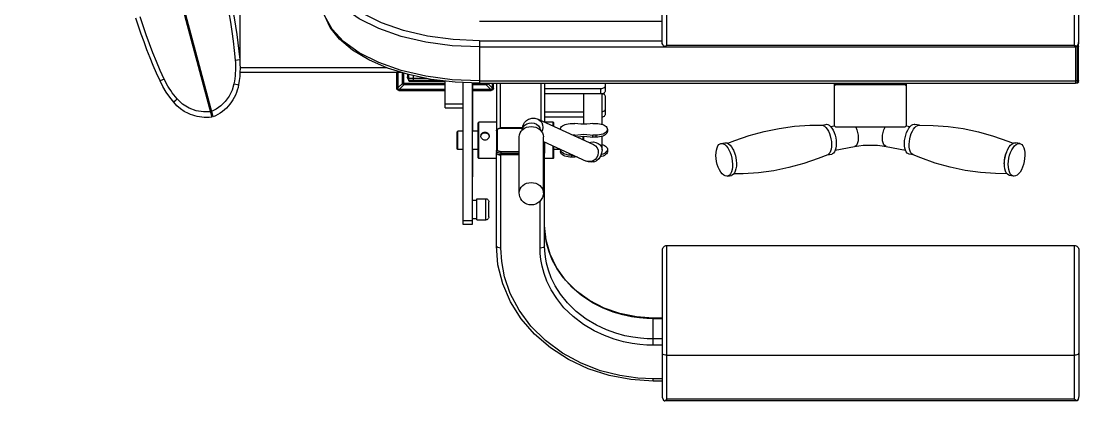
# Model space of a CAD drawing. Header units: millimetres. Extents: x 29224 to 62779, y 35576 to 54938.
# Drawn here: x 49716 to 50804, y 44897 to 45287 of the extents above; entities that cross this region are included whole.
import ezdxf

# ---------------------------------------------------------------- set-up
doc = ezdxf.new("R2010")
doc.units = ezdxf.units.MM

# ---------------------------------------------------------------- blocks, each defined once
blk = doc.blocks.new('A$C72363A16')
for points in [[(23.07, 852.55), (186.43, 242.85)], [(187.64, 243.17), (24.27, 852.86)], [(572.5, 307.1), (572.5, 392.32)], [(576.38, 304.52), (576.38, 396.21)], [(925.61, 396.21), (925.61, 304.52)], [(929.49, 392.32), (929.49, 307.1)], [(210.52, 375.76), (210.52, 290.43)], [(415.97, 308.4), (393.29, 309.39), (371.3, 312.34), (350.66, 317.15), (332.02, 323.68), (315.92, 331.73), (302.85, 341.05), (293.23, 351.37), (287.33, 362.37), (285.35, 373.71)], [(415.97, 303.09), (392.62, 304.11), (369.97, 307.14), (348.72, 312.1), (329.52, 318.82), (312.93, 327.11), (299.49, 336.71), (289.57, 347.34), (283.5, 358.67), (281.47, 370.34)], [(197.73, 348.3), (199.48, 340.33), (201.07, 332.32), (202.49, 324.29), (203.74, 316.23), (204.83, 308.14), (205.75, 300.03), (206.52, 291.89)], [(201.35, 349.26), (202.92, 342.21), (204.36, 335.13), (205.67, 328.03), (206.87, 320.9), (207.94, 313.76), (208.88, 306.6), (209.7, 299.42), (210.39, 292.23)], [(415.97, 272.04), (395.04, 272.86), (374.59, 275.34), (355.14, 279.42), (337.11, 285.02), (320.97, 292.03), (307.15, 300.3), (296.05, 309.62), (287.95, 319.78), (283.07, 330.44), (281.47, 341.24)], [(415.97, 273.98), (392.62, 275), (369.97, 278.03), (348.72, 282.99), (329.52, 289.71), (312.93, 298), (299.49, 307.61), (289.57, 318.23), (283.5, 329.56), (281.47, 341.24)], [(142.2, 273.96), (139.2, 280.53), (136.32, 287.16), (133.56, 293.83), (130.91, 300.55), (128.38, 307.32), (125.97, 314.13), (123.68, 320.98), (121.51, 327.87)], [(145.72, 275.61), (142.3, 283.03), (139.06, 290.52), (135.96, 298.06), (133.02, 305.67), (130.23, 313.34), (127.6, 321.06), (125.13, 328.85)], [(415.97, 325.2), (572.5, 325.2)], [(415.97, 308.4), (572.5, 308.4)], [(415.97, 308.4), (415.97, 272.04)], [(415.97, 303.09), (926.9, 303.09)], [(574.67, 303.5), (573.72, 304.17), (573.03, 305.05), (572.63, 306.05), (572.5, 307.1)], [(574.67, 303.5), (576.38, 304.52)], [(576.18, 303.17), (575.79, 303.2), (575.22, 303.3), (574.67, 303.5)], [(576.18, 303.17), (925.79, 303.17)], [(576.38, 304.52), (925.61, 304.52)], [(927.32, 303.5), (925.61, 304.52)], [(927.32, 303.5), (926.76, 303.3), (926.18, 303.2), (925.79, 303.17)], [(926.9, 303.35), (926.9, 272.04)], [(928.45, 303.23), (926.9, 303.23)], [(929.49, 307.1), (929.35, 306.05), (928.94, 305.05), (928.27, 304.17), (927.32, 303.5)], [(928.45, 272.17), (928.45, 304.41)], [(929.49, 303.76), (929.45, 303.62), (929.35, 303.5), (929.18, 303.39), (928.97, 303.3), (928.72, 303.25), (928.45, 303.23)], [(929.49, 273.23), (929.49, 306.91)], [(206.52, 291.89), (206.68, 289.62), (206.76, 287.35), (206.78, 285.08), (206.73, 282.83), (206.61, 280.56), (206.43, 278.32), (206.18, 276.07), (205.87, 273.83), (205.48, 271.59)], [(206.52, 291.89), (210.39, 292.23)], [(210.39, 292.23), (210.62, 288.63), (210.7, 285.02), (210.62, 281.4), (210.39, 277.8), (209.99, 274.21), (209.44, 270.64)], [(349.09, 281.3), (210.61, 281.3)], [(336.73, 285.18), (210.7, 285.18)], [(345.04, 267.64), (345.04, 281.3)], [(345.77, 267.64), (345.77, 281.3)], [(345.97, 281.3), (345.97, 267.93)], [(349.91, 271.86), (349.91, 281.05)], [(145.72, 275.6), (142.2, 273.96)], [(153.81, 255.73), (150.46, 260), (147.41, 264.47), (144.65, 269.12), (142.2, 273.96)], [(156.76, 258.54), (155.31, 260.29), (153.92, 262.07), (152.59, 263.89), (151.3, 265.75), (150.06, 267.65), (148.89, 269.58), (147.78, 271.55), (146.73, 273.56), (145.71, 275.6)], [(351.12, 270.64), (351.12, 280.67)], [(354.09, 279.74), (354.09, 277.42)], [(354.09, 277.42), (354.1, 277.42)], [(354.09, 277.42), (355.38, 277.42)], [(355.39, 275.18), (354.85, 275.6), (354.44, 276.13), (354.19, 276.75), (354.1, 277.42)], [(355.38, 276.13), (355.38, 279.37)], [(370.86, 276.12), (355.38, 276.12)], [(355.38, 274.58), (355.38, 276.12)], [(355.38, 274.58), (380.94, 274.58)], [(356.42, 273.54), (356.01, 273.62), (355.68, 273.84), (355.46, 274.17), (355.38, 274.58)], [(386.43, 273.54), (356.42, 273.54)], [(359.26, 276.13), (359.26, 278.55)], [(359.26, 273.54), (359.26, 276.12)], [(386.43, 250.85), (386.43, 273.91)], [(401.95, 150.86), (401.95, 272.59)], [(409.71, 272.29), (409.71, 252.99)], [(409.91, 272.27), (409.91, 252.99)], [(415.97, 273.98), (926.9, 273.98)], [(415.97, 272.04), (926.9, 272.04)], [(421.73, 270.64), (421.73, 272.04)], [(422.95, 271.86), (422.95, 272.04)], [(426.89, 272.04), (426.89, 267.93)], [(427.09, 267.64), (427.09, 272.04)], [(427.82, 267.64), (427.82, 272.04)], [(430.4, 272.04), (430.4, 231.26)], [(433.63, 272.04), (433.63, 233.72)], [(468.57, 272.04), (468.57, 240.03)], [(471.8, 272.04), (471.8, 238.56)], [(523.53, 272.04), (523.53, 264.82)], [(719.95, 272.04), (719.95, 235.84)], [(721.18, 272.04), (721.18, 270.61)], [(780.79, 272.04), (780.79, 270.61)], [(782.03, 235.84), (782.03, 272.04)], [(928.45, 274.11), (926.9, 274.11)], [(928.45, 272.17), (926.9, 272.17)], [(929.49, 274.63), (929.45, 274.5), (929.35, 274.37), (929.18, 274.26), (928.97, 274.18), (928.72, 274.13), (928.45, 274.11)], [(929.49, 273.21), (929.41, 272.8), (929.18, 272.47), (928.85, 272.25), (928.45, 272.17)], [(205.48, 271.59), (203.92, 266.06), (201.37, 260.87), (198.03, 256.35), (194.22, 252.68), (190.22, 249.88), (186.37, 247.9)], [(209.44, 270.64), (208.96, 268.37), (208.35, 266.14), (207.6, 263.97), (206.73, 261.87), (205.73, 259.82), (204.61, 257.85), (203.37, 255.96), (202.02, 254.14), (200.56, 252.41), (198.99, 250.78), (197.33, 249.24), (195.57, 247.8), (193.71, 246.47), (191.77, 245.25), (189.75, 244.15), (187.64, 243.17)], [(205.48, 271.59), (207.07, 271.28), (208.34, 271), (209.18, 270.77), (209.44, 270.64)], [(346.9, 265.78), (346.17, 265.93), (345.58, 266.33), (345.18, 266.92), (345.04, 267.64)], [(345.04, 267.64), (345.77, 267.64)], [(346.9, 266.5), (346.46, 266.59), (346.1, 266.84), (345.86, 267.2), (345.77, 267.64)], [(345.97, 267.93), (349.91, 271.85)], [(347.19, 266.71), (346.78, 266.77), (346.46, 266.94), (346.2, 267.2), (346.03, 267.53), (345.97, 267.93)], [(386.43, 266.5), (346.9, 266.5)], [(346.9, 266.5), (346.9, 265.78)], [(346.9, 265.78), (386.43, 265.78)], [(347.19, 266.71), (351.12, 270.64)], [(386.43, 266.71), (347.19, 266.71)], [(386.43, 271.86), (349.91, 271.85)], [(351.12, 270.64), (350.94, 270.68), (350.77, 270.73), (350.6, 270.82), (350.44, 270.92), (350.3, 271.05), (350.18, 271.19), (350.08, 271.34), (349.99, 271.51), (349.93, 271.68), (349.91, 271.85)], [(386.43, 270.64), (351.12, 270.64)], [(422.95, 271.85), (409.91, 271.86)], [(421.73, 270.64), (409.91, 270.64)], [(425.66, 266.71), (409.91, 266.71)], [(425.95, 266.5), (409.91, 266.5)], [(409.91, 265.78), (425.95, 265.78)], [(422.95, 271.85), (422.86, 271.51), (422.67, 271.19), (422.41, 270.92), (422.09, 270.73), (421.73, 270.64)], [(425.66, 266.71), (421.73, 270.64)], [(426.89, 267.93), (422.95, 271.85)], [(426.89, 267.93), (426.82, 267.53), (426.65, 267.2), (426.39, 266.94), (426.07, 266.77), (425.66, 266.71)], [(427.09, 267.64), (427.01, 267.2), (426.76, 266.84), (426.4, 266.59), (425.95, 266.5)], [(427.82, 267.64), (427.68, 266.92), (427.28, 266.33), (426.68, 265.93), (425.95, 265.78)], [(425.95, 265.78), (425.95, 266.5)], [(427.09, 267.64), (427.82, 267.64)], [(519.65, 267.24), (471.8, 267.24)], [(523.53, 269.25), (523.44, 268.81), (523.15, 268.39), (522.68, 268), (522.07, 267.69), (521.33, 267.45), (520.51, 267.3), (519.65, 267.25)], [(519.65, 267.24), (519.65, 262.81)], [(523.53, 264.82), (523.44, 264.37), (523.15, 263.95), (522.68, 263.57), (522.07, 263.25), (521.33, 263.01), (520.51, 262.86), (519.65, 262.81)], [(520.95, 236.8), (520.95, 262.94)], [(521.44, 263.05), (522.07, 262.84), (522.68, 262.53), (523.15, 262.14), (523.44, 261.73), (523.53, 261.28)], [(719.95, 269.54), (721.18, 270.61)], [(780.79, 270.61), (721.18, 270.61)], [(780.79, 270.61), (782.03, 269.54)], [(153.81, 255.73), (153.98, 255.99), (154.58, 256.59), (155.55, 257.48), (156.76, 258.54)], [(186.43, 242.85), (184.22, 242.65), (182.02, 242.58), (179.98, 242.64), (177.97, 242.81), (175.97, 243.08), (174, 243.47), (172.06, 243.96), (170.15, 244.55), (168.28, 245.24), (166.46, 246.03), (162.94, 247.91), (159.64, 250.16), (156.59, 252.78), (153.81, 255.73)], [(179.39, 247.41), (173.14, 248.39), (166.96, 250.66), (161.42, 254.11), (156.76, 258.54)], [(386.43, 254.41), (401.95, 254.41)], [(519.65, 262.81), (471.8, 262.81)], [(505.43, 236.8), (505.43, 262.81)], [(523.53, 261.28), (523.53, 244.86)], [(185.17, 247.58), (179.39, 247.41)], [(185.14, 247.69), (186.34, 248)], [(185.87, 244.95), (187.1, 245.17)], [(386.43, 250.85), (401.95, 250.85)], [(409.71, 252.9), (409.71, 234.18)], [(409.91, 252.9), (409.91, 234.18)], [(505.43, 247.29), (471.8, 247.29)], [(523.53, 249.3), (523.44, 248.85), (523.15, 248.42), (522.68, 248.05), (522.07, 247.73), (521.33, 247.49), (520.95, 247.42)], [(523.53, 244.86), (523.44, 244.42), (523.15, 243.99), (522.68, 243.61), (522.07, 243.29), (521.33, 243.05), (520.95, 242.99)], [(415.3, 238.6), (414.88, 238.18)], [(414.88, 207.97), (414.88, 238.18)], [(430.4, 238.6), (415.3, 238.6)], [(415.3, 207.56), (415.3, 238.6)], [(452.6, 231.91), (452.77, 233.98), (453.42, 236.22), (454.56, 238.29), (456.12, 239.97), (457.9, 241.13)], [(452.62, 231.93), (452.69, 232.65), (453.42, 234.43), (454.7, 235.98), (456.44, 237.15)], [(456.44, 237.15), (458.49, 237.85), (460.69, 238.03), (462.86, 237.68), (464.83, 236.8), (466.42, 235.5), (467.52, 233.86), (468.05, 232.02), (468.06, 231.89)], [(457.9, 241.13), (458.24, 241.29), (460.74, 241.99), (463.45, 241.95), (466.18, 241.11)], [(466.18, 241.11), (513.74, 219.49)], [(466.18, 241.11), (467.95, 239.93), (469.23, 238.32), (470.01, 236.35), (470.22, 234.21), (469.86, 232.04), (469.18, 230.59)], [(505.43, 242.86), (471.8, 242.86)], [(479.14, 238.6), (471.8, 238.6)], [(479.56, 238.18), (479.14, 238.6)], [(479.14, 235.22), (479.14, 238.6)], [(479.56, 235.03), (479.56, 238.18)], [(485.26, 232.52), (485.38, 233.31), (485.74, 234.08), (486.33, 234.82), (487.13, 235.49), (488.14, 236.1), (489.31, 236.61), (490.61, 237.03), (492.04, 237.33), (493.54, 237.52), (495.08, 237.58)], [(495.08, 237.58), (497.67, 237.58)], [(513.19, 237.58), (510.66, 237.15), (508.07, 236.89), (505.43, 236.8), (502.77, 236.89), (500.18, 237.15), (497.67, 237.58)], [(513.19, 237.58), (515.77, 237.58)], [(515.77, 237.58), (517.3, 237.52), (518.81, 237.33), (520.23, 237.03), (521.55, 236.61), (522.72, 236.1), (523.71, 235.49), (524.52, 234.82), (525.12, 234.08), (525.47, 233.31), (525.58, 232.52)], [(628.72, 220.53), (634.84, 223.03), (647.06, 227.25), (659.86, 230.74), (672.86, 233.36), (685.97, 235.1), (699.15, 235.96)], [(699.15, 235.96), (709.4, 236.01)], [(709.03, 236.01), (712.8, 236.75)], [(709.4, 236.01), (710.47, 235.8), (711.65, 235.18), (712.84, 234.13), (713.97, 232.73), (715, 231), (715.91, 229), (716.65, 226.82), (717.23, 224.51), (717.59, 222.15), (717.75, 219.84), (717.67, 217.64)], [(712.8, 236.75), (713.33, 236.8), (714.49, 236.6), (715.69, 235.97), (716.87, 234.93), (717.99, 233.52), (719.03, 231.79), (719.93, 229.8), (720.69, 227.61), (721.26, 225.3), (721.63, 222.95), (721.77, 220.64), (721.7, 218.44)], [(721.18, 234.77), (719.95, 235.84)], [(780.28, 218.44), (780.21, 220.64), (780.36, 222.95), (780.73, 225.3), (781.29, 227.61), (782.04, 229.8), (782.95, 231.79), (783.98, 233.52), (785.12, 234.93), (786.29, 235.97), (787.49, 236.6), (788.64, 236.8), (789.18, 236.75)], [(782.03, 235.84), (780.79, 234.77)], [(784.31, 217.64), (784.24, 219.84), (784.39, 222.15), (784.75, 224.51), (785.32, 226.82), (786.08, 229), (786.99, 231), (788.02, 232.73), (789.15, 234.13), (790.32, 235.18), (791.52, 235.8), (792.59, 236.01)], [(792.95, 236), (789.18, 236.75)], [(792.59, 236.01), (804.73, 235.89), (817.62, 234.94), (830.6, 233.11), (843.67, 230.37), (856.46, 226.77), (868.79, 222.39), (873.27, 220.53)], [(396.78, 230.19), (396.83, 230.45), (396.97, 230.65), (397.17, 230.79), (397.41, 230.84)], [(396.78, 215.96), (396.78, 230.19)], [(397.41, 215.32), (397.41, 230.84)], [(401.95, 230.84), (397.41, 230.84)], [(409.71, 234.08), (409.71, 150.87)], [(414.88, 230.84), (409.71, 230.84)], [(409.91, 234.08), (409.91, 230.84)], [(417.2, 226.17), (417.15, 226.83)], [(417.17, 226.5), (417.23, 227.58), (417.49, 228.31), (417.92, 228.95), (418.47, 229.47), (419.15, 229.86), (419.92, 230.11), (420.7, 230.19)], [(417.23, 226.95), (417.49, 227.68), (417.92, 228.31), (418.47, 228.83), (419.15, 229.22), (419.92, 229.46), (420.7, 229.54)], [(420.7, 230.19), (421.39, 230.12), (422.07, 229.94), (422.68, 229.63), (423.21, 229.22), (423.66, 228.72), (424, 228.13), (424.19, 227.49)], [(420.7, 229.54), (421.38, 229.48), (422.06, 229.3), (422.68, 228.99), (423.21, 228.59), (423.66, 228.09), (424, 227.5), (424.19, 226.86)], [(424.26, 226.83), (424.18, 226.07)], [(424.23, 226.54), (424.19, 227.49)], [(430.4, 231.26), (430.47, 231.73), (430.66, 232.19), (431.01, 232.66), (431.51, 233.05), (432.12, 233.36), (432.82, 233.59), (433.55, 233.72), (434.28, 233.76)], [(430.4, 231.26), (430.44, 231.49), (430.55, 231.7), (430.71, 231.89), (430.92, 232.02), (431.17, 232.12), (431.44, 232.15)], [(430.4, 231.26), (430.4, 212.61)], [(431.44, 232.15), (431.5, 232.43), (431.65, 232.71), (431.91, 232.96), (432.28, 233.18), (432.71, 233.36), (433.19, 233.5), (433.74, 233.58), (434.28, 233.61)], [(431.44, 214.82), (431.44, 232.15)], [(452.76, 233.76), (434.28, 233.76)], [(434.28, 233.61), (434.28, 233.76)], [(434.28, 233.61), (452.75, 233.61)], [(449.97, 226.06), (450.17, 227.79), (450.77, 229.45), (451.72, 230.98)], [(451.72, 230.98), (453.01, 232.33), (454.57, 233.43), (456.37, 234.25), (458.31, 234.76), (460.32, 234.93)], [(460.32, 234.93), (462.34, 234.76), (464.28, 234.25), (466.07, 233.43), (467.64, 232.33)], [(467.64, 232.33), (468.92, 230.98), (469.88, 229.45), (470.47, 227.79), (470.66, 226.06)], [(485.27, 232.43), (485.26, 232.52)], [(497.67, 227.47), (496.2, 227.47)], [(497.67, 227.47), (500.18, 227.9), (502.77, 228.16), (505.43, 228.24), (508.07, 228.16), (510.66, 227.9), (513.19, 227.47)], [(497.67, 226.8), (497.67, 227.47)], [(515.77, 227.47), (513.19, 227.47)], [(513.19, 225.8), (513.19, 227.47)], [(525.58, 232.52), (525.47, 231.73), (525.12, 230.96), (524.52, 230.23), (523.71, 229.55), (522.72, 228.95), (521.55, 228.43), (520.23, 228.01), (518.81, 227.71), (517.3, 227.53), (515.77, 227.47)], [(525.58, 230.85), (525.47, 230.06), (525.12, 229.29), (524.52, 228.56), (523.71, 227.88), (522.72, 227.28), (521.55, 226.76), (520.23, 226.35), (518.81, 226.05), (517.3, 225.86), (515.77, 225.8)], [(515.77, 227.47), (515.77, 225.8)], [(525.58, 232.52), (525.58, 230.85)], [(716.87, 234.91), (720.25, 235.59)], [(721.18, 234.77), (780.79, 234.77)], [(738.11, 234.77), (738.41, 234.3), (739.33, 232.19), (740.05, 229.85), (740.49, 227.4), (740.64, 224.98)], [(761.34, 224.98), (761.5, 227.4), (761.93, 229.85), (762.64, 232.19), (763.58, 234.3), (763.87, 234.77)], [(781.73, 235.59), (785.1, 234.91)], [(420.7, 223.27), (420.01, 223.35), (419.33, 223.55), (418.71, 223.9), (418.19, 224.34), (417.75, 224.88), (417.41, 225.5), (417.2, 226.17)], [(424.18, 226.07), (423.9, 225.32), (423.47, 224.63), (422.93, 224.07), (422.25, 223.64), (421.47, 223.37), (420.7, 223.27)], [(449.97, 178.09), (449.97, 226.06)], [(470.66, 178.09), (470.66, 226.06)], [(470.66, 222.02), (507.33, 205.36)], [(470.77, 221.98), (470.77, 214.82)], [(471.8, 221.51), (471.8, 212.61)], [(479.14, 207.56), (479.14, 218.17)], [(479.56, 207.97), (479.56, 217.98)], [(499.27, 226.07), (500.18, 226.23), (502.77, 226.49), (505.43, 226.57), (508.07, 226.49), (510.66, 226.23), (513.19, 225.8)], [(504.78, 223.56), (504.78, 226.56)], [(505.43, 223.27), (505.43, 226.57)], [(510.14, 221.12), (511.35, 221.55), (513.55, 221.72), (515.71, 221.37), (517.68, 220.5), (519.28, 219.2), (520.39, 217.56), (520.91, 215.72), (520.95, 215.08)], [(515.77, 225.8), (513.19, 225.8)], [(513.74, 219.49), (515.51, 218.32), (516.8, 216.7), (517.58, 214.73), (517.78, 212.58), (517.41, 210.42), (516.47, 208.42), (515.06, 206.74), (513.28, 205.53)], [(520.95, 215.08), (520.95, 226.57)], [(520.95, 219.58), (521.81, 219.29), (522.99, 218.72), (524, 218.06), (524.76, 217.33), (525.3, 216.54), (525.56, 215.72), (525.58, 215.3)], [(618.66, 212.55), (618.98, 214.76), (619.53, 216.67), (620.28, 218.25), (621.22, 219.41), (622.32, 220.14), (622.94, 220.33)], [(622.94, 220.33), (626.3, 220.99)], [(622.94, 220.33), (623.53, 220.38), (624.8, 220.16), (626.12, 219.46), (627.41, 218.32), (628.66, 216.78), (629.79, 214.87), (630.79, 212.68), (631.61, 210.27), (632.24, 207.73), (632.64, 205.14), (632.8, 202.6), (632.73, 200.18)], [(626.3, 220.99), (626.89, 221.05), (628.16, 220.82), (629.48, 220.12), (630.77, 218.98), (632.02, 217.43), (633.15, 215.53), (633.61, 214.62)], [(717.67, 217.64), (717.38, 215.64), (716.89, 213.89), (716.2, 212.47), (715.34, 211.41), (714.39, 210.76)], [(721.7, 218.44), (721.42, 216.43), (720.91, 214.69), (720.23, 213.26), (719.37, 212.2), (718.38, 211.54), (717.81, 211.37)], [(720.88, 214.62), (737.47, 217.89)], [(740.64, 224.98), (740.49, 222.74), (740.05, 220.81), (739.33, 219.3), (738.41, 218.3), (737.47, 217.89)], [(737.47, 217.89), (740.95, 218.46), (744.79, 218.87), (748.88, 219.09), (753.06, 219.09), (757.16, 218.88), (761.03, 218.47), (764.5, 217.89)], [(764.5, 217.89), (763.58, 218.3), (762.64, 219.3), (761.93, 220.81), (761.5, 222.74), (761.34, 224.98)], [(764.5, 217.89), (781.11, 214.62)], [(784.17, 211.37), (783.61, 211.54), (782.62, 212.2), (781.76, 213.26), (781.07, 214.69), (780.57, 216.43), (780.28, 218.44)], [(787.6, 210.76), (786.64, 211.41), (785.79, 212.47), (785.1, 213.89), (784.61, 215.64), (784.31, 217.64)], [(868.38, 214.62), (868.83, 215.53), (869.97, 217.43), (871.21, 218.98), (872.51, 220.12), (873.81, 220.82), (875.1, 221.05), (875.69, 220.99)], [(869.26, 200.18), (869.18, 202.6), (869.35, 205.14), (869.74, 207.73), (870.36, 210.27), (871.2, 212.68), (872.2, 214.87), (873.33, 216.78), (874.57, 218.32), (875.87, 219.46), (877.17, 220.16)], [(879.05, 220.33), (875.69, 220.99)], [(877.17, 220.16), (878.46, 220.38), (879.05, 220.33)], [(879.05, 220.33), (879.67, 220.14), (880.77, 219.41), (881.7, 218.25), (882.46, 216.67), (883.01, 214.76), (883.32, 212.55)], [(397.41, 215.32), (397.17, 215.37), (396.97, 215.51), (396.83, 215.71), (396.78, 215.96)], [(401.95, 215.32), (397.41, 215.32)], [(414.88, 215.32), (409.71, 215.32)], [(409.91, 215.32), (409.91, 201.45)], [(430.4, 213.94), (430.44, 214.17), (430.55, 214.38), (430.71, 214.56), (430.92, 214.71), (431.17, 214.8), (431.44, 214.82)], [(432.75, 212.11), (432.12, 212.28), (431.55, 212.53), (431.05, 212.83), (430.7, 213.17), (430.48, 213.55), (430.4, 213.94)], [(430.4, 132.78), (430.4, 212.61)], [(430.4, 212.61), (430.57, 212.06)], [(430.57, 212.06), (430.51, 212.16), (430.4, 212.61)], [(430.57, 212.06), (430.68, 211.91)], [(430.68, 211.91), (431.08, 211.5)], [(431.08, 211.5), (430.79, 211.74), (430.68, 211.91)], [(431.08, 211.5), (431.2, 211.41)], [(431.2, 211.41), (431.95, 211.02)], [(434.28, 213.36), (433.74, 213.39), (433.19, 213.47), (432.71, 213.61), (432.28, 213.79), (431.91, 214.01), (431.65, 214.26), (431.5, 214.54), (431.44, 214.82)], [(431.95, 211.02), (431.86, 211.05)], [(431.95, 211.02), (432.15, 210.96)], [(432.15, 210.96), (432.89, 210.76)], [(432.99, 210.73), (432.6, 210.81), (432.15, 210.96)], [(433.53, 211.98), (432.75, 212.11)], [(432.89, 210.76), (433.21, 210.7)], [(434.28, 210.61), (432.99, 210.73)], [(433.21, 210.7), (434.28, 210.61)], [(434.28, 211.94), (433.53, 211.98)], [(449.97, 213.36), (434.28, 213.36)], [(434.28, 213.36), (434.28, 210.61)], [(449.97, 211.94), (434.28, 211.94)], [(434.28, 130.79), (434.28, 210.6)], [(449.97, 210.6), (434.28, 210.6)], [(470.77, 214.82), (470.66, 214.48)], [(471.8, 213.94), (471.72, 213.55), (471.5, 213.17), (471.13, 212.83), (470.66, 212.53)], [(470.66, 211.23), (471, 211.41)], [(470.77, 214.82), (471.03, 214.8), (471.27, 214.71), (471.5, 214.56), (471.65, 214.38), (471.76, 214.17), (471.8, 213.94)], [(471, 211.41), (471.13, 211.5)], [(471.13, 211.5), (471.52, 211.91)], [(471.52, 211.91), (471.42, 211.74), (471.13, 211.5)], [(471.52, 211.91), (471.63, 212.06)], [(471.63, 212.06), (471.8, 212.61)], [(471.8, 212.61), (471.7, 212.16), (471.63, 212.06)], [(471.8, 132.78), (471.8, 212.61)], [(485.42, 215.32), (479.56, 215.32)], [(495.08, 210.24), (493.46, 210.31), (491.89, 210.51), (490.4, 210.85), (489.05, 211.31), (487.85, 211.87), (486.86, 212.53), (486.08, 213.27), (485.56, 214.06), (485.3, 214.88), (485.26, 215.3)], [(485.26, 215.3), (485.26, 213.63)], [(495.08, 208.57), (493.46, 208.64), (491.89, 208.85), (490.4, 209.18), (489.05, 209.64), (487.85, 210.21), (486.86, 210.87), (486.08, 211.59), (485.56, 212.39), (485.3, 213.21), (485.26, 213.63)], [(495.08, 208.57), (495.08, 210.24)], [(496.59, 210.24), (495.08, 210.24)], [(497.67, 208.57), (495.08, 208.57)], [(497.67, 208.57), (497.67, 209.75)], [(499.54, 208.9), (497.67, 208.57)], [(520.95, 215.08), (520.64, 212.07), (519.69, 209.39), (518.18, 207.25), (516.18, 205.64), (515.61, 205.34)], [(525.58, 213.63), (525.56, 213.21), (525.3, 212.39), (524.76, 211.59), (524, 210.87), (522.99, 210.21), (521.81, 209.64), (520.44, 209.18), (519.37, 208.94)], [(525.58, 215.3), (525.56, 214.88), (525.3, 214.06), (524.76, 213.27), (524, 212.53), (522.99, 211.87), (521.81, 211.31), (520.44, 210.85), (520.19, 210.79)], [(525.58, 215.3), (525.58, 213.63)], [(628.45, 192.41), (627.86, 192.35), (626.59, 192.57), (625.27, 193.27), (623.97, 194.41), (622.73, 195.96), (621.6, 197.86), (620.6, 200.05), (619.78, 202.46), (619.15, 205), (618.75, 207.59), (618.58, 210.14), (618.66, 212.55)], [(633.61, 214.62), (634.36, 212.9)], [(634.15, 213.34), (635.12, 210.71), (635.68, 208.4), (636.04, 206.05)], [(634.97, 210.94), (635.6, 208.39), (636, 205.81)], [(714.39, 210.76), (706.16, 207.4)], [(714.05, 210.63), (717.81, 211.37)], [(787.93, 210.63), (784.17, 211.37)], [(868.08, 194.44), (858.24, 194.54), (845.35, 195.49), (832.37, 197.31), (819.3, 200.06), (806.5, 203.66), (794.18, 208.03), (787.6, 210.76)], [(865.82, 203.26), (865.94, 206.05), (866.3, 208.4), (866.87, 210.71), (867.82, 213.34)], [(865.97, 205.81), (866.38, 208.39), (867, 210.94)], [(867.62, 212.9), (868.38, 214.62)], [(883.32, 212.55), (883.4, 210.14), (883.23, 207.59), (882.82, 205), (882.2, 202.46), (881.38, 200.05), (880.38, 197.86), (879.24, 195.96), (878.01, 194.41), (876.7, 193.27), (875.4, 192.57), (874.11, 192.35), (873.53, 192.41)], [(409.91, 201.35), (409.91, 191.69)], [(415.3, 207.56), (414.88, 207.97)], [(430.4, 207.56), (415.3, 207.56)], [(479.14, 207.56), (471.8, 207.56)], [(479.56, 207.97), (479.14, 207.56)], [(513.28, 205.53), (511.27, 204.87), (509.2, 204.82), (507.33, 205.36)], [(513.92, 204.71), (511.7, 204.41), (509.41, 204.65), (507.33, 205.36)], [(513.92, 204.71), (515.61, 205.34)], [(632.73, 200.18), (632.41, 197.97), (631.86, 196.05), (631.11, 194.49), (630.17, 193.32), (629.07, 192.6), (628.45, 192.41)], [(636.09, 200.85), (635.77, 198.64), (635.22, 196.72), (634.46, 195.15), (633.53, 193.98), (632.43, 193.26), (631.81, 193.06)], [(706.16, 207.4), (693.94, 203.18), (681.14, 199.68), (668.14, 197.06), (655.04, 195.32), (641.85, 194.47), (633.89, 194.43)], [(636.04, 206.05), (636.17, 203.26)], [(636.14, 201.74), (636.09, 200.85)], [(636.2, 203.74), (636.14, 201.74)], [(865.83, 201.74), (865.79, 203.74)], [(865.9, 200.85), (865.83, 201.74)], [(870.17, 193.06), (869.54, 193.26), (868.45, 193.98), (867.51, 195.15), (866.76, 196.72), (866.21, 198.64), (865.9, 200.85)], [(873.53, 192.41), (872.9, 192.6), (871.81, 193.32), (870.87, 194.49), (870.12, 196.05), (869.57, 197.97), (869.26, 200.18)], [(409.91, 192), (409.71, 192)], [(409.91, 191.69), (409.71, 191.69)], [(628.45, 192.41), (631.81, 193.06)], [(873.53, 192.41), (870.17, 193.06)], [(449.97, 178.09), (450.17, 179.82), (450.77, 181.49), (451.72, 183.02), (453.01, 184.37), (454.57, 185.47), (456.37, 186.29), (458.31, 186.79), (460.32, 186.97)], [(460.32, 186.97), (462.34, 186.79), (464.28, 186.29), (466.07, 185.47), (467.64, 184.37), (468.92, 183.02), (469.88, 181.49), (470.47, 179.82), (470.66, 178.09)], [(413.61, 154.93), (413.61, 173.04)], [(413.61, 173.04), (421.37, 173.04)], [(421.37, 154.93), (421.37, 173.04)], [(421.37, 173.04), (421.89, 172.99), (422.37, 172.84), (422.81, 172.6), (423.19, 172.28), (423.51, 171.9), (423.74, 171.46), (423.89, 170.98), (423.94, 170.45)], [(460.32, 167.75), (458.44, 167.92), (456.64, 168.42), (454.93, 169.26), (453.57, 170.25), (452.34, 171.5), (451.31, 173.01), (450.53, 174.72), (450.1, 176.46), (449.97, 178.09)], [(470.66, 178.09), (470.66, 177.87), (470.45, 175.99), (469.88, 174.13), (468.88, 172.29), (467.58, 170.72), (466.07, 169.49), (464.22, 168.51), (462.28, 167.93), (460.32, 167.75)], [(409.71, 171.74), (413.61, 171.74)], [(423.94, 157.53), (423.94, 170.45)], [(467.92, 130.79), (467.92, 171.12)], [(409.71, 154.26), (401.95, 154.26)], [(409.71, 156.22), (413.61, 156.22)], [(413.61, 154.93), (421.37, 154.93)], [(423.94, 157.52), (423.89, 157), (423.74, 156.51), (423.51, 156.07), (423.19, 155.69), (422.81, 155.37), (422.37, 155.13), (421.89, 154.98), (421.37, 154.93)], [(409.71, 150.86), (401.95, 150.86)], [(564.92, 70.83), (550.38, 71.8), (536.18, 74.7), (522.71, 79.45), (510.27, 85.93), (499.17, 93.99), (489.67, 103.42), (482, 114.03), (476.39, 125.53), (472.95, 137.65), (471.8, 150.1)], [(472.54, 140.04), (471.96, 145.35), (471.8, 150.1)], [(475.56, 127.66), (473.68, 134.15), (472.54, 140.04)], [(564.92, 16.92), (545.77, 18.1), (526.99, 21.63), (508.98, 27.41), (492.12, 35.35), (476.74, 45.27), (463.18, 56.98), (451.68, 70.23), (442.51, 84.73), (435.82, 100.21), (431.76, 116.34), (430.4, 132.78)], [(434.28, 130.79), (432.8, 130.94), (431.55, 131.37), (430.7, 132.02), (430.4, 132.78)], [(564.92, 18.81), (551.57, 19.39), (536.22, 21.54), (519.73, 25.72), (503.05, 32.17), (487.08, 40.85), (472.56, 51.59), (460.04, 64.04), (449.88, 77.71), (442.36, 92.02), (437.49, 106.17), (434.97, 119.33), (434.28, 130.79)], [(471.8, 132.78), (471.5, 132.02), (470.66, 131.37), (469.4, 130.94), (467.92, 130.79)], [(564.92, 47.63), (559.48, 47.76), (553.42, 48.22), (546.73, 49.11), (539.4, 50.56), (531.47, 52.73), (522.98, 55.8), (514.1, 59.96), (504.99, 65.4), (496.16, 72.13), (488.37, 79.72), (482.09, 87.51), (477.3, 95.09), (473.77, 102.32), (471.27, 109.07), (469.61, 115.31), (468.58, 121), (468.06, 126.15), (467.92, 130.79)], [(564.92, 52.95), (559.7, 53.08), (553.88, 53.52), (547.46, 54.37), (540.43, 55.77), (532.8, 57.86), (524.66, 60.8), (516.13, 64.79), (507.38, 70.02), (498.9, 76.48), (491.42, 83.76), (485.4, 91.23), (480.82, 98.51), (477.42, 105.45), (475.02, 111.94), (473.42, 117.93), (472.43, 123.39), (471.94, 128.33), (471.8, 132.78)], [(478.37, 120.63), (475.56, 127.66)], [(572.68, 129.13), (572.76, 129.91), (572.98, 130.64), (573.34, 131.3), (573.81, 131.87), (574.39, 132.34), (575.05, 132.7), (575.78, 132.93), (576.56, 133.01)], [(572.68, 4.36), (572.68, 129.13)], [(576.56, 133.01), (925.79, 133.01)], [(576.56, 1.25), (576.56, 133.01)], [(925.79, 133.01), (925.79, 1.25)], [(925.79, 133.01), (926.57, 132.93), (927.3, 132.7), (927.96, 132.34), (928.53, 131.87), (929.01, 131.3), (929.37, 130.64), (929.59, 129.91), (929.67, 129.13)], [(929.67, 129.13), (929.67, 4.36)], [(564.92, 70.28), (559.39, 70.42), (553.2, 70.91), (546.34, 71.88), (538.79, 73.48), (530.58, 75.9), (521.86, 79.33), (512.73, 83.99), (503.51, 90.08), (494.96, 97.41), (487.84, 105.3), (482.38, 113.13), (478.37, 120.63)], [(564.92, 47.63), (564.92, 70.83)], [(572.68, 70.83), (564.92, 70.83)], [(572.68, 70.28), (564.92, 70.28)], [(572.68, 52.95), (564.92, 52.95)], [(572.68, 47.63), (564.92, 47.63)], [(576.56, 38.95), (575.36, 39.04), (574.28, 39.33), (573.42, 39.77), (572.88, 40.33), (572.68, 40.94)], [(576.56, 38.95), (925.79, 38.95)], [(929.67, 40.94), (929.48, 40.33), (928.93, 39.77), (928.07, 39.33), (926.99, 39.04), (925.79, 38.95)], [(572.68, 18.81), (564.92, 18.81)], [(564.92, 16.92), (564.92, 18.81)], [(572.68, 16.92), (564.92, 16.92)], [(574.26, 0.07), (573.36, 1.35), (572.85, 2.82), (572.68, 4.36)], [(574.26, 0.07), (575, 0.34)], [(574.26, 0.07), (574.91, 0)], [(575, 0.34), (576.56, 1.25)], [(925.79, 1.25), (576.56, 1.25)], [(927.36, 0.34), (925.79, 1.25)], [(928.1, 0.07), (927.36, 0.34)], [(928.1, 0.07), (927.43, 0)], [(929.67, 4.36), (929.5, 2.82), (929, 1.35), (928.1, 0.07)], [(927.43, 0), (574.91, 0)]]:
    blk.add_lwpolyline(points)

msp = doc.modelspace()

# ---------------------------------------------------------------- block references
at = {"xscale": 1.2, "yscale": 1.2, "zscale": 1.2}
msp.add_blockref('A$C72363A16', (49688.5, 44896.8), dxfattribs=at)

doc.saveas('drawing.dxf')
